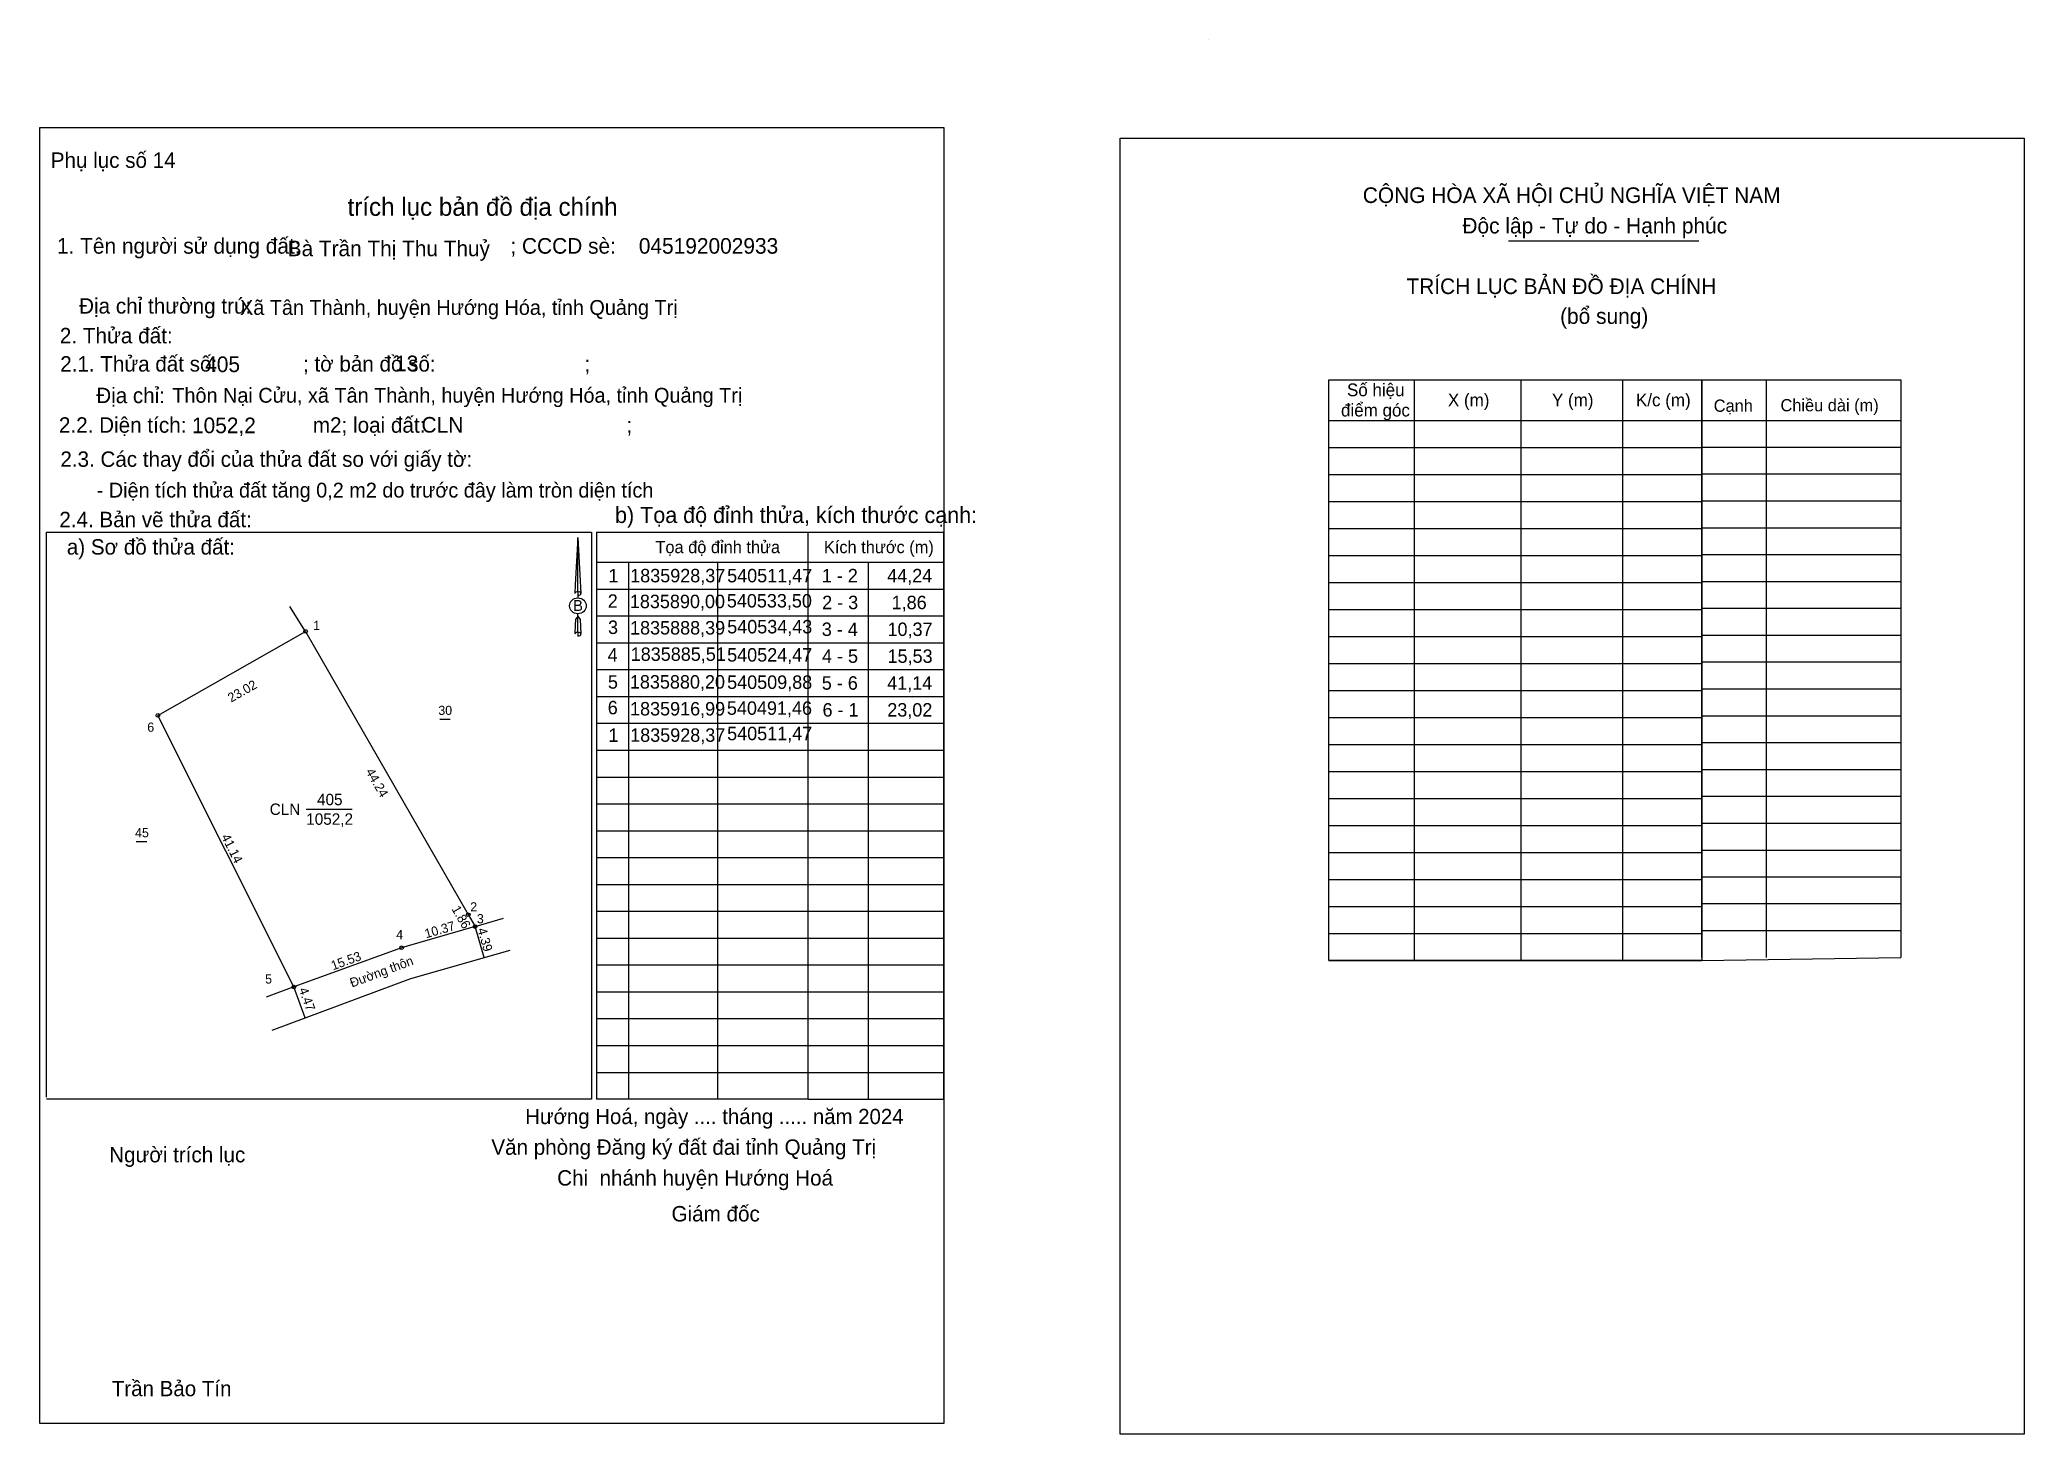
# Model space of a CAD drawing. Extents: x 540475 to 540744, y 1835820 to 1836009.
import ezdxf

# ---------------------------------------------------------------- set-up
doc = ezdxf.new("R2010")
doc.units = 0
for name, color, linetype in [('Level 1', 7, 'Continuous'), ('Level 10', 7, 'Continuous'), ('Level 11', 7, 'Continuous'), ('Level 13', 7, 'Continuous'), ('Level 27', 7, 'Continuous'), ('Level 3', 7, 'Continuous'), ('Level 36', 7, 'Continuous'), ('Level 40', 7, 'Continuous'), ('Level 42', 7, 'Continuous'), ('Level 49', 7, 'Continuous'), ('Level 52', 7, 'Continuous'), ('Level 53', 7, 'Continuous'), ('Level 6', 7, 'Continuous'), ('Level 63', 7, 'Continuous'), ('Level 9', 7, 'Continuous')]:
    doc.layers.add(name, color=color, linetype=linetype)

msp = doc.modelspace()

# ---------------------------------------------------------------- linework, layer by layer
at = {"layer": 'Level 1'}
for p, q in [((540633.79, 1836008.56), (540633.79, 1836008.56)), ((540674.4, 1835981.32), (540700.15, 1835981.32)), ((540709.28, 1835962.49), (540709.28, 1835884.21)), ((540700.55, 1835956.98), (540727.53, 1835956.98)), ((540700.55, 1835953.34), (540727.53, 1835953.34)), ((540700.55, 1835949.71), (540727.53, 1835949.71)), ((540700.55, 1835946.07), (540727.53, 1835946.07)), ((540579.52, 1835864.99), (540579.52, 1835941.83)), ((540579.52, 1835941.83), (540597.86, 1835941.83)), ((540597.86, 1835941.83), (540597.86, 1835864.99)), ((540700.55, 1835942.43), (540727.53, 1835942.43)), ((540550.96, 1835937.76), (540597.86, 1835937.76)), ((540587.68, 1835937.76), (540587.68, 1835864.99)), ((540700.55, 1835938.79), (540727.53, 1835938.79)), ((540700.55, 1835935.15), (540727.53, 1835935.15)), ((540550.87, 1835934.12), (540597.86, 1835934.12)), ((540550.87, 1835930.49), (540597.86, 1835930.49)), ((540700.55, 1835931.51), (540727.53, 1835931.51)), ((540700.55, 1835927.87), (540727.53, 1835927.87)), ((540550.87, 1835926.85), (540597.86, 1835926.85)), ((540550.87, 1835923.21), (540597.86, 1835923.21)), ((540700.55, 1835924.24), (540727.53, 1835924.24)), ((540550.87, 1835919.57), (540597.86, 1835919.57)), ((540700.55, 1835920.6), (540727.53, 1835920.6)), ((540700.55, 1835916.96), (540727.53, 1835916.96)), ((540550.87, 1835915.93), (540597.86, 1835915.93)), ((540550.87, 1835912.29), (540597.86, 1835912.29)), ((540700.55, 1835913.32), (540727.53, 1835913.32)), ((540550.87, 1835908.65), (540597.86, 1835908.65)), ((540700.55, 1835909.68), (540727.53, 1835909.68)), ((540700.55, 1835906.04), (540727.53, 1835906.04)), ((540550.87, 1835905.02), (540597.86, 1835905.02)), ((540550.87, 1835901.38), (540597.86, 1835901.38)), ((540700.55, 1835902.4), (540727.53, 1835902.4)), ((540550.87, 1835897.74), (540597.86, 1835897.74)), ((540700.55, 1835898.76), (540727.53, 1835898.76)), ((540700.55, 1835895.13), (540727.53, 1835895.13)), ((540550.87, 1835894.1), (540597.86, 1835894.1)), ((540550.87, 1835890.46), (540597.86, 1835890.46)), ((540700.55, 1835891.49), (540727.53, 1835891.49)), ((540550.87, 1835886.82), (540597.86, 1835886.82)), ((540700.55, 1835887.85), (540727.53, 1835887.85)), ((540700.55, 1835883.81), (540727.53, 1835884.21)), ((540550.87, 1835883.18), (540597.86, 1835883.18)), ((540550.87, 1835879.54), (540597.86, 1835879.54)), ((540550.87, 1835875.91), (540597.86, 1835875.91)), ((540550.87, 1835872.27), (540597.86, 1835872.27)), ((540550.87, 1835868.63), (540597.86, 1835868.63)), ((540579.52, 1835864.99), (540597.86, 1835864.99))]:
    msp.add_line(p, q, dxfattribs=at)
msp.add_lwpolyline([(540700.55, 1835884.21), (540700.55, 1835962.49), (540727.53, 1835962.49), (540727.53, 1835884.21)], dxfattribs=at)
at = {"layer": 'Level 10'}
for p, q in [((540535.65, 1835884.18), (540534.43, 1835888.39)), ((540525.73, 1835881.34), (540539.16, 1835885.18)), ((540506.94, 1835874.34), (540525.73, 1835881.34)), ((540511.41, 1835876), (540509.88, 1835880.2))]:
    msp.add_line(p, q, dxfattribs=at)
msp.add_lwpolyline([(540509.88, 1835880.2), (540491.46, 1835916.99), (540511.47, 1835928.37), (540533.5, 1835890), (540534.43, 1835888.39), (540525.24, 1835885.73), (540524.47, 1835885.51)], close=True, dxfattribs=at)
at = {"layer": 'Level 11'}
for centre in [(540511.47, 1835928.37), (540491.46, 1835916.99), (540533.5, 1835890), (540534.43, 1835888.39), (540524.47, 1835885.51), (540509.88, 1835880.2), (540509.88, 1835880.2)]:
    msp.add_circle(centre, 0.25, dxfattribs=at)
at = {"layer": 'Level 13'}
for points in [[(540475.46, 1835996.68), (540597.93, 1835996.68), (540597.93, 1835821.04), (540475.46, 1835821.04)], [(540621.77, 1835995.23), (540744.24, 1835995.23), (540744.24, 1835819.59), (540621.77, 1835819.59)]]:
    msp.add_lwpolyline(points, close=True, dxfattribs=at)
at = {"layer": 'Level 27'}
for p, q in [((540511.47, 1835928.37), (540509.34, 1835931.75)), ((540534.43, 1835888.39), (540538.27, 1835889.51)), ((540509.88, 1835880.2), (540506.12, 1835878.83))]:
    msp.add_line(p, q, dxfattribs=at)
at = {"layer": 'Level 3'}
for p, q in [((540633.79, 1836008.56), (540633.79, 1836008.56)), ((540476.4, 1835941.83), (540550.18, 1835941.83)), ((540476.4, 1835865.26), (540476.4, 1835941.83)), ((540550.18, 1835941.83), (540550.18, 1835864.99)), ((540550.87, 1835941.83), (540550.87, 1835864.99)), ((540550.87, 1835941.83), (540579.52, 1835941.83)), ((540555.2, 1835937.76), (540555.2, 1835864.99)), ((540567.24, 1835937.76), (540567.24, 1835864.99)), ((540550.18, 1835864.99), (540476.4, 1835864.99)), ((540579.52, 1835864.99), (540550.87, 1835864.99))]:
    msp.add_line(p, q, dxfattribs=at)
at = {"layer": 'Level 40'}
for p, q in [((540548.35, 1835941.12), (540548, 1835934.71)), ((540548.35, 1835941.12), (540548.73, 1835933.52)), ((540548.35, 1835941.12), (540548.73, 1835933.52)), ((540548.35, 1835933.78), (540548.35, 1835941.12)), ((540548.35, 1835941.12), (540548.73, 1835933.52)), ((540548, 1835934.71), (540547.92, 1835933.52)), ((540548.35, 1835933.78), (540548.35, 1835933.5)), ((540548.35, 1835933.5), (540548.35, 1835933.27)), ((540548.35, 1835933.27), (540548.35, 1835932.98)), ((540548.35, 1835933.27), (540548.35, 1835932.98)), ((540548.35, 1835933.27), (540548.35, 1835932.98)), ((540548.73, 1835933.52), (540548.73, 1835933.52)), ((540548.02, 1835930), (540548, 1835929.23)), ((540548.35, 1835930.43), (540548.02, 1835930)), ((540548.35, 1835930.43), (540548.35, 1835930.77)), ((540548.35, 1835930.43), (540548.35, 1835930.77)), ((540548.35, 1835930.43), (540548.35, 1835930.77)), ((540548.35, 1835930.43), (540548.65, 1835930)), ((540548.35, 1835930.43), (540548.65, 1835930)), ((540548.35, 1835930.43), (540548.65, 1835930)), ((540548.35, 1835928.29), (540548.35, 1835930.43)), ((540548.65, 1835930), (540548.73, 1835928.03)), ((540548.65, 1835930), (540548.73, 1835928.03)), ((540548.65, 1835930), (540548.73, 1835928.03)), ((540548, 1835929.23), (540547.92, 1835928.03)), ((540548.35, 1835928.29), (540548.35, 1835927.98)), ((540548.35, 1835927.98), (540548.35, 1835927.77)), ((540548.73, 1835928.03), (540548.73, 1835928.03))]:
    msp.add_line(p, q, dxfattribs=at)
msp.add_ellipse((540548.35, 1835931.85), major_axis=(1.13, 0), ratio=0.952727, dxfattribs=at)
for centre, start_param, end_param in [((540548.35, 1835933.51), 1.570796, 3.074452), ((540548.35, 1835933.51), 0.067141, 1.570796), ((540548.35, 1835933.51), 4.712389, 6.283185), ((540548.35, 1835928.01), 2.491069, 3.074278), ((540548.35, 1835928.01), 1.570796, 2.491069), ((540548.35, 1835928.01), 0.067141, 1.570796), ((540548.35, 1835928.01), 4.712389, 6.283185)]:
    msp.add_ellipse(centre, major_axis=(0.415, 0), ratio=0.614131, start_param=start_param, end_param=end_param, dxfattribs=at)
at = {"layer": 'Level 53'}
for p, q in [((540475.46, 1835996.68), (540475.46, 1835996.68)), ((540597.93, 1835821.04), (540597.93, 1835821.04))]:
    msp.add_line(p, q, dxfattribs=at)
at = {"layer": 'Level 63'}
for p, q in [((540661.6, 1835962.49), (540661.6, 1835883.81)), ((540676.05, 1835962.49), (540676.05, 1835883.81)), ((540689.81, 1835962.49), (540689.81, 1835883.81)), ((540650.04, 1835956.98), (540700.55, 1835956.98)), ((540650.04, 1835953.32), (540700.55, 1835953.32)), ((540650.04, 1835949.66), (540700.55, 1835949.66)), ((540650.04, 1835946), (540700.55, 1835946)), ((540650.04, 1835942.34), (540700.55, 1835942.34)), ((540650.04, 1835938.68), (540700.55, 1835938.68)), ((540650.04, 1835935.02), (540700.55, 1835935.02)), ((540650.04, 1835931.36), (540700.55, 1835931.36)), ((540650.04, 1835927.7), (540700.55, 1835927.7)), ((540650.04, 1835924.04), (540700.55, 1835924.04)), ((540650.04, 1835920.38), (540700.55, 1835920.38)), ((540650.04, 1835916.72), (540700.55, 1835916.72)), ((540650.04, 1835913.06), (540700.55, 1835913.06)), ((540650.04, 1835909.4), (540700.55, 1835909.4)), ((540650.04, 1835905.74), (540700.55, 1835905.74)), ((540650.04, 1835902.08), (540700.55, 1835902.08)), ((540650.04, 1835898.41), (540700.55, 1835898.41)), ((540650.04, 1835894.75), (540700.55, 1835894.75)), ((540650.04, 1835891.09), (540700.55, 1835891.09)), ((540650.04, 1835887.45), (540700.55, 1835887.45)), ((540650.04, 1835883.81), (540700.55, 1835883.81))]:
    msp.add_line(p, q, dxfattribs=at)
msp.add_lwpolyline([(540650.04, 1835962.49), (540700.55, 1835962.49), (540700.55, 1835883.81), (540650.04, 1835883.81)], close=True, dxfattribs=at)
at = {"layer": 'Level 9'}
for p, q in [((540529.63, 1835916.51), (540531.05, 1835916.51)), ((540511.56, 1835904.28), (540517.76, 1835904.28)), ((540511.56, 1835904.28), (540517.76, 1835904.28)), ((540488.53, 1835899.93), (540489.96, 1835899.93))]:
    msp.add_line(p, q, dxfattribs=at)

# ---------------------------------------------------------------- texts
at = {"layer": 'Level 1'}
for s, height, p in [('Phụ lục số 14', 2.0863, (540476.96, 1835991.19)), ('CỘNG HÒA XÃ HỘI CHỦ NGHĨA VIỆT NAM', 2.1154, (540654.65, 1835986.43)), ('Độc lập - Tự do - Hạnh phúc', 2.1154, (540668.14, 1835982.3)), ('1. Tên người sử dụng đất:', 2.1148, (540477.79, 1835979.56)), ('Bà Trần Thị Thu Thuỷ', 2.1055, (540509.05, 1835979.22)), ('; CCCD sè:', 2.115, (540539.2, 1835979.56)), ('045192002933', 2.1148, (540556.6, 1835979.56)), ('TRÍCH LỤC BẢN ĐỒ ĐỊA CHÍNH', 2.1154, (540660.56, 1835974.09)), ('Địa chỉ thường trú:', 2.0936, (540480.79, 1835971.44)), ('(bổ sung)', 2.115, (540681.37, 1835970.05)), ('2. Thửa đất:', 2.0981, (540478.18, 1835967.41)), ('2.1. Thửa đất số:               ; tờ bản đồ số:                          ;', 2.0863, (540478.24, 1835963.59)), ('Địa chỉ:', 2.086, (540483.12, 1835959.31)), ('Cạnh', 1.657, (540702.18, 1835958.14)), ('Chiều dài (m)', 1.657, (540711.22, 1835958.2)), ('2.2. Diện tích:                      m2; loại đất:                                   ;', 2.0936, (540478.06, 1835955.3)), ('2.3. Các thay đổi của thửa đất so với giấy tờ:', 2.0863, (540478.26, 1835950.68)), ('2.4. Bản vẽ thửa đất: ', 2.0863, (540478.12, 1835942.5)), ('a) Sơ đồ thửa đất: ', 2.0863, (540479.13, 1835938.79)), ('Tọa độ đỉnh thửa', 1.657, (540558.85, 1835938.98)), ('Kích thước (m)', 1.657, (540581.67, 1835938.98)), ('Hướng Hoá, ngày .... tháng ..... năm 2024', 2.0648, (540541.21, 1835861.62)), ('Văn phòng Đăng ký đất đai tỉnh Quảng Trị', 2.0863, (540536.63, 1835857.46)), ('Người trích lục', 2.0863, (540484.87, 1835856.44)), (' Chi  nhánh huyện Hướng Hoá', 2.0863, (540544.77, 1835853.29)), (' Giám đốc', 2.09, (540560.25, 1835848.43)), ('Trần Bảo Tín', 2.0776, (540485.22, 1835824.75))]:
    msp.add_text(s, height=height, dxfattribs=at).set_placement(p)
at = {"layer": 'Level 10'}
msp.add_text('b) Tọa độ đỉnh thửa, kích thước cạnh:', height=2.1779, dxfattribs=at).set_placement((540553.38, 1835943.07))
for s, rotation, p in [('4.39', 286.1494, (540534.72, 1835888.01)), ('Đường thôn', 20.4595, (540517.75, 1835880.12)), ('4.47', 289.999, (540510.53, 1835879.87))]:
    msp.add_text(s, height=1.25, rotation=rotation, dxfattribs=at).set_placement(p)
at = {"layer": 'Level 13'}
for s, p in [('405', (540513.02, 1835904.83)), ('405', (540513.02, 1835904.83)), ('CLN', (540506.61, 1835903.51)), ('CLN', (540506.61, 1835903.51)), ('1052,2', (540511.56, 1835902.18)), ('1052,2', (540511.56, 1835902.18))]:
    msp.add_text(s, height=1.548, dxfattribs=at).set_placement(p)
at = {"layer": 'Level 36'}
for s, p in [('30', (540529.45, 1835917.06)), ('45', (540488.38, 1835900.48))]:
    msp.add_text(s, height=1.25, dxfattribs=at).set_placement(p)
at = {"layer": 'Level 40'}
msp.add_text('B', height=1.48, dxfattribs=at).set_placement((540547.71, 1835931.15))
at = {"layer": 'Level 42'}
msp.add_text(' trích lục bản đồ địa chính', height=2.4477, dxfattribs=at).set_placement((540516.24, 1835984.69))
at = {"layer": 'Level 49'}
for s, rotation, p in [('23.02', 29.6138, (540501.38, 1835918.72)), ('44.24', 299.8684, (540519.57, 1835909.39)), ('41.14', 296.5962, (540500.02, 1835900.56)), ('1.86', 299.8686, (540531.19, 1835890.78)), ('10.37', 16.1561, (540527.8, 1835886.79)), ('15.53', 19.9986, (540515.19, 1835882.45))]:
    msp.add_text(s, height=1.25, rotation=rotation, dxfattribs=at).set_placement(p)
at = {"layer": 'Level 52'}
for s, height, p in [('1', 1.82, (540552.48, 1835935.03)), ('1835928,37', 1.823, (540555.43, 1835935.03)), ('540511,47', 1.823, (540568.56, 1835935.03)), ('1 - 2', 1.823, (540581.38, 1835935.03)), ('44,24', 1.823, (540590.24, 1835935.03)), ('2', 1.82, (540552.39, 1835931.58)), ('1835890,00', 1.823, (540555.39, 1835931.53)), ('540533,50', 1.823, (540568.52, 1835931.62)), ('2 - 3', 1.823, (540581.43, 1835931.39)), ('1,86', 1.823, (540590.84, 1835931.39)), ('3', 1.82, (540552.43, 1835928.03)), ('1835888,39', 1.823, (540555.41, 1835927.96)), ('540534,43', 1.823, (540568.57, 1835928.11)), ('3 - 4', 1.823, (540581.38, 1835927.76)), ('10,37', 1.823, (540590.28, 1835927.76)), ('4', 1.82, (540552.38, 1835924.29)), ('1835885,51', 1.823, (540555.5, 1835924.39)), ('540524,47', 1.823, (540568.56, 1835924.29)), ('4 - 5', 1.823, (540581.41, 1835924.12)), ('15,53', 1.823, (540590.29, 1835924.12)), ('5', 1.82, (540552.42, 1835920.62)), ('1835880,20', 1.823, (540555.39, 1835920.63)), ('540509,88', 1.823, (540568.56, 1835920.59)), ('5 - 6', 1.823, (540581.38, 1835920.48)), ('41,14', 1.823, (540590.24, 1835920.48)), ('6', 1.82, (540552.39, 1835917.15)), ('540491,46', 1.823, (540568.53, 1835917.08)), ('1835916,99', 1.823, (540555.41, 1835916.99)), ('6 - 1', 1.823, (540581.48, 1835916.84)), ('23,02', 1.823, (540590.25, 1835916.84)), ('1', 1.82, (540552.48, 1835913.41)), ('1835928,37', 1.823, (540555.43, 1835913.42)), ('540511,47', 1.823, (540568.56, 1835913.64))]:
    msp.add_text(s, height=height, dxfattribs=at).set_placement(p)
at = {"layer": 'Level 6'}
for s, height, p in [('Xã Tân Thành, huyện Hướng Hóa, tỉnh Quảng Trị', 2.009, (540502.59, 1835971.27)), ('405', 2.115, (540497.87, 1835963.52)), ('13', 2.115, (540523.58, 1835963.64)), ('Thôn Nại Cửu, xã Tân Thành, huyện Hướng Hóa, tỉnh Quảng Trị', 2.009, (540493.42, 1835959.37)), ('1052,2', 2.115, (540496.08, 1835955.24)), ('CLN', 2.115, (540527.17, 1835955.32)), ('- Diện tích thửa đất tăng 0,2 m2 do trước đây làm tròn diện tích', 2.009, (540483.18, 1835946.52)), ('.', 1.71, (540525.55, 1835950.74))]:
    msp.add_text(s, height=height, dxfattribs=at).set_placement(p)
at = {"layer": 'Level 63'}
for s, p in [('Số hiệu', (540652.51, 1835960.25)), ('điểm góc', (540651.7, 1835957.5)), ('X (m)', (540666.18, 1835958.88)), ('Y (m)', (540680.27, 1835958.88)), ('K/c (m)', (540691.65, 1835958.88))]:
    msp.add_text(s, height=1.72, dxfattribs=at).set_placement(p)
at = {"layer": 'Level 9'}
for s, p in [('1', (540512.5, 1835928.57)), ('6', (540490.03, 1835914.78)), ('2', (540533.77, 1835890.43)), ('3', (540534.67, 1835888.83)), ('4', (540523.74, 1835886.67)), ('5', (540505.99, 1835880.66))]:
    msp.add_text(s, height=1.25, dxfattribs=at).set_placement(p)

doc.saveas('drawing.dxf')
